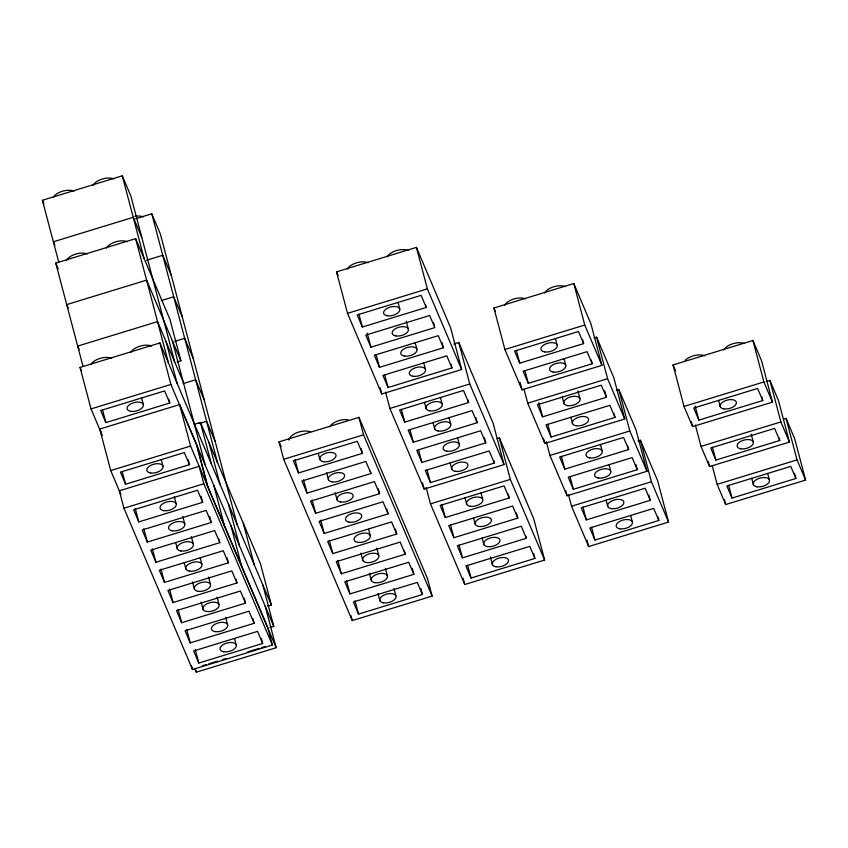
<?xml version="1.0" encoding="UTF-8"?>
<svg xmlns="http://www.w3.org/2000/svg" width="848" height="848" viewBox="0 0 848 848"><rect width="100%" height="100%" fill="white"/><g stroke="black" fill="none" stroke-linecap="round" stroke-linejoin="round"><path stroke-width="1.27" d="M58.682 261.894L42.4 200.287L122.271 175.812L130.846 195.973L174.688 361.937M135.563 218.773L151.781 213.802L160.357 233.963L237.09 524.403M82.987 366.209L55.756 263.113L135.627 238.638L169.918 319.283L180.878 360.771L177.137 361.926M146.524 260.262L162.742 255.29L171.317 275.452M161.226 300.605L173.702 296.789L182.278 316.951M336.539 271.858L416.41 247.383L450.701 328.028L461.662 369.516L381.791 393.991L347.5 313.347L336.539 271.858L338.076 275.462M102.29 435.395L91.033 408.916L80.062 367.428L159.933 342.952L271.381 605.048L267.639 606.203M174.688 341.341L184.673 338.278L193.238 358.439M347.5 313.347L427.371 288.871L461.662 369.516M91.033 408.916L170.904 384.441L273.777 626.386L270.024 627.531M426.247 307.442L421.106 295.348L357.209 314.926L362.35 327.031L426.247 307.442L425.569 304.888M183.157 383.593L195.634 379.766L204.209 399.927M169.77 403.012L164.629 390.917L100.732 410.496L105.873 422.601L169.77 403.012L168.752 399.175M493.928 308.004L573.799 283.529L590.939 323.851L601.91 365.35L522.039 389.826L504.889 349.503L493.928 308.004L495.444 311.566M120.872 494.437L110.717 470.555L99.757 429.056L179.628 404.581L196.768 444.903L207.739 486.402M370.926 347.192L434.823 327.614L429.671 315.509L365.774 335.087L370.926 347.192L367.195 333.105M453.807 344.002L458.8 342.475L493.091 423.12L504.051 464.609L424.18 489.084L389.889 408.439L385.564 392.094M443.387 347.775L438.246 335.67L374.35 355.259L379.491 367.354L443.387 347.775L442.041 342.645M194.171 424.339L200.414 422.431L260.421 563.56L271.381 605.048M199.11 423.555L206.594 421.255L215.169 441.426M504.889 349.503L584.76 325.028L601.91 365.35M110.717 470.555L190.588 446.08L267.777 627.615L272.388 645.042L192.517 669.517L123.935 508.228L119.324 490.801L199.195 466.326L203.806 483.752L272.388 645.042M451.963 367.937L446.822 355.831L382.925 375.42L388.066 387.515L451.963 367.937L450.945 364.089M594.119 337.97L596.621 337.207L613.761 377.53L624.722 419.018L544.861 443.493L527.71 403.171L524.053 389.338M583.636 343.599L578.484 331.504L514.588 351.083L519.739 363.177L583.636 343.599L582.618 339.762M189.464 464.651L184.313 452.556L120.416 472.135L125.568 484.229L189.464 464.651L188.108 459.531M279.066 441.85L358.937 417.375L427.519 578.665L432.13 596.091L352.259 620.566L283.677 459.277L279.066 441.85L281.133 446.695M389.889 408.439L469.76 383.964L504.051 464.609M592.201 363.76L587.06 351.666L523.163 371.244L528.304 383.338L592.201 363.76L591.194 359.923M123.935 508.228L203.806 483.752M283.677 459.277L363.538 434.801L432.13 596.091M468.626 402.546L463.485 390.44L399.588 410.029L404.729 422.124L468.626 402.546L467.948 399.98M202.672 502.323L197.531 490.229L133.634 509.807L138.775 521.902L202.672 502.323L201.071 496.271M362.414 453.373L357.273 441.278L293.376 460.856L298.517 472.951L362.414 453.373L361.131 448.539M527.71 403.171L607.581 378.696L624.722 419.018M477.201 422.707L472.06 410.612L408.164 430.19L413.305 442.285L477.201 422.707L475.845 417.587M673.058 364.947L752.929 340.472L761.504 360.644L772.464 402.132L692.593 426.608L684.018 406.446L673.058 364.947L675.58 370.883M616.348 390.25L618.849 389.486L635.989 429.809L646.96 471.297L567.089 495.773L549.939 455.45L546.282 441.617M606.447 397.267L601.306 385.172L537.409 404.75L542.561 416.856L606.447 397.267L604.762 390.864M211.247 522.485L206.106 510.39L142.21 529.968L147.351 542.063L211.247 522.485L209.647 516.432M370.989 473.534L365.848 461.439L301.952 481.017L307.093 493.123L370.989 473.534L370.343 471.117M496.875 438.66L499.366 437.897L533.657 518.552L544.628 560.04L464.757 584.516L430.466 503.871L426.141 487.526M485.777 442.868L480.625 430.773L416.739 450.352L421.88 462.446L485.777 442.868L484.42 437.748M615.023 417.439L609.882 405.333L545.985 424.912L551.126 437.017L615.023 417.439L614.005 413.591M219.823 542.646L214.671 530.551L150.774 550.129L155.926 562.235L219.823 542.646L218.858 539.021M379.565 493.695L374.413 481.6L310.516 501.179L315.668 513.284L379.565 493.695L378.282 488.861M494.352 463.029L489.201 450.935L425.304 470.513L430.455 482.607L494.352 463.029L493.674 460.464M684.018 406.446L763.889 381.971L772.464 402.132M766.168 381.579L769.91 380.423L778.485 400.585L789.446 442.084L709.575 466.559L701.01 446.398L695.36 425.018M549.939 455.45L629.81 430.975L646.96 471.297M228.388 562.807L223.247 550.712L159.35 570.291L164.491 582.396L228.388 562.807L227.116 557.973M388.13 513.856L382.989 501.762L319.092 521.34L324.233 533.445L388.13 513.856L386.858 509.023M762.765 400.542L757.614 388.448L693.717 408.026L698.869 420.12L762.765 400.542L761.748 396.705M430.466 503.871L510.337 479.396L544.628 560.04M637.94 441.013L640.431 440.25L657.582 480.572L668.542 522.061L588.671 546.536L571.531 506.214L568.542 494.903M628.686 449.546L623.534 437.451L559.638 457.03L564.789 469.135L628.686 449.546L627.668 445.709M509.203 497.967L504.062 485.872L440.165 505.45L445.306 517.545L509.203 497.967L508.185 494.13M236.963 582.968L231.822 570.874L167.925 590.452L173.066 602.557L236.963 582.968L236.009 579.343M396.705 534.017L391.564 521.923L327.667 541.501L332.808 553.606L396.705 534.017L395.422 529.184M783.573 419.177L786.064 418.414L794.64 438.575L805.6 480.063L725.729 504.539L717.154 484.378L712.172 465.52M701.01 446.398L780.881 421.922L789.446 442.084M637.251 469.718L632.11 457.613L568.213 477.191L573.354 489.296L637.251 469.718L635.905 464.587M517.778 518.128L512.637 506.033L448.74 525.612L453.881 537.706L517.778 518.128L516.421 513.008M245.538 603.14L240.397 591.035L176.501 610.613L181.642 622.718L245.538 603.14L244.256 598.296M405.28 554.189L400.139 542.084L336.243 561.673L341.384 573.767L405.28 554.189L404.316 550.553M779.747 440.494L774.606 428.399L710.709 447.977L715.85 460.072L779.747 440.494L779.068 437.939M571.531 506.214L651.402 481.738L668.542 522.061M526.354 538.289L521.202 526.195L457.305 545.773L462.457 557.867L526.354 538.289L525.675 535.735M650.268 500.32L645.127 488.225L581.23 507.804L586.371 519.898L650.268 500.32L648.911 495.2M254.114 623.301L248.962 611.196L185.065 630.785L190.217 642.879L254.114 623.301L252.831 618.457M413.856 574.35L408.704 562.245L344.807 581.834L349.959 593.929L413.856 574.35L412.255 568.298M717.154 484.378L797.025 459.902L805.6 480.063M534.918 558.45L529.777 546.356L465.881 565.934L471.022 578.029L534.918 558.45L533.572 553.331M658.843 520.481L653.702 508.387L589.805 527.965L594.946 540.059L658.843 520.481L657.825 516.633M795.901 478.484L790.76 466.379L726.863 485.968L732.004 498.062L795.901 478.484L794.544 473.354M262.679 643.462L257.538 631.357L193.641 650.946L198.782 663.041L262.679 643.462L261.407 638.618M422.421 594.512L417.28 582.406L353.383 601.995L358.524 614.09L422.421 594.512L420.82 588.459M202.566 665.701L206.329 664.556M208.831 663.783L217.597 661.101M222.611 659.564L226.374 658.408M247.669 651.889L258.947 648.434M261.449 647.66L265.212 646.505M194.754 668.574L196.291 672.188L276.162 647.713L265.201 606.214M141.807 237.472L133.231 217.311L53.36 241.786L54.876 245.337M180.878 360.771L146.587 280.126L66.716 304.602L68.232 308.163M183.263 382.109L157.548 321.615L77.677 346.09L79.193 349.652M276.162 647.713L207.58 486.413L196.619 444.924M42.4 200.287L43.916 203.849M55.756 263.113L58.279 269.039M80.062 367.428L81.599 371.032M99.757 429.056L101.272 432.618M786.064 418.414L797.025 459.902M769.91 380.423L780.881 421.922M752.929 340.472L763.889 381.971M767.673 473.375L769.369 479.777M751.18 434.102L753.215 441.787M751.699 478.272L753.395 484.674M718.563 400.33L720.249 406.733M728.623 485.257L732.004 498.062M712.468 447.267L715.85 460.072M724.404 499.514L725.729 504.539M695.137 406.044L698.869 420.12M708.25 461.524L709.246 465.298M691.258 421.573L692.254 425.346M640.431 440.25L651.402 481.738M618.849 389.486L629.81 430.975M596.621 337.207L607.581 378.696M573.799 283.529L584.76 325.028M630.615 515.372L632.311 521.774M609.034 464.609L610.719 471.011M600.458 444.447L602.144 450.85M577.891 390.886L579.915 398.571M606.066 500.108L607.762 506.51M563.984 358.651L565.669 365.053M555.408 338.49L557.094 344.892M570.831 417.216L572.517 423.618M562.256 397.055L563.941 403.457M591.565 527.255L594.946 540.059M582.989 507.093L586.371 519.898M587.007 540.25L588.671 546.536M569.973 476.491L573.354 489.296M561.397 456.33L564.789 469.135M565.754 490.748L567.089 495.773M547.744 424.212L551.126 437.017M538.83 402.768L542.561 416.856M543.526 438.469L544.861 443.493M524.923 370.534L528.304 383.338M516.347 350.372L519.739 363.177M520.047 382.278L522.039 389.826M499.366 437.897L510.337 479.396M458.8 342.475L469.76 383.964M416.41 247.383L427.371 288.871M480.975 492.858L482.671 499.26M433.466 322.484L434.483 326.332M490.388 556.956L492.412 564.641M457.549 437.759L459.245 444.161M482.152 538.077L483.837 544.48M448.974 417.598L450.67 424M473.576 517.916L475.272 524.318M440.409 397.436L442.094 403.839M465.001 497.755L466.697 504.157M423.735 362.827L425.431 369.23M450.15 462.817L451.836 469.22M415.17 342.666L416.856 349.069M406.256 321.222L408.28 328.907M432.999 422.495L434.695 428.897M398.019 302.333L399.715 308.746M424.435 402.334L426.12 408.736M467.64 565.224L471.022 578.029M459.065 545.063L462.457 557.867M450.5 524.901L453.881 537.706M463.093 578.23L464.757 584.516M441.925 504.74L445.306 517.545M427.063 469.803L430.455 482.607M418.499 449.641L421.88 462.446M409.923 429.48L413.305 442.285M422.516 482.798L424.18 489.084M401.348 409.319L404.729 422.124M384.685 374.71L388.066 387.515M376.109 354.549L379.491 367.354M380.137 387.706L381.791 393.991M358.969 314.226L362.35 327.031M358.937 417.375L363.538 434.801M393.97 588.544L395.889 595.805M385.395 568.383L387.313 575.644M376.83 548.221L378.749 555.482M368.573 529.269L370.173 535.321M377.996 593.441L379.915 600.702M369.421 573.269L371.339 580.53M360.856 553.108L362.774 560.369M335.13 492.624L337.048 499.885M326.565 472.463L328.483 479.724M318.307 453.51L319.908 459.563M355.015 600.776L358.524 614.09M346.44 580.615L349.959 593.929M337.864 560.454L341.384 573.767M350.945 615.584L352.259 620.566M329.289 540.293L332.808 553.606M320.724 520.131L324.233 533.445M312.149 499.97L315.668 513.284M303.573 479.809L307.093 493.123M294.998 459.648L298.517 472.951M262.806 584.887L273.777 626.386M243.281 523.237L254.241 564.726M151.781 213.802L217.554 462.754M228.515 504.242L239.486 545.73M208.99 442.592L219.95 484.081M230.91 525.569L241.871 567.068M200.414 422.431L211.375 463.92M213.76 485.247L224.731 526.735M172.303 340.61L205.195 465.086M122.271 175.812L144.192 258.799M166.123 341.776L177.084 383.275M179.628 404.581L190.588 446.08M135.627 238.638L168.508 363.114M159.933 342.952L170.904 384.441M234.557 638.703L236.147 644.756M225.663 617.333L227.582 624.594M217.088 597.172L219.007 604.433M208.513 577.011L210.431 584.272M200.255 558.058L201.856 564.1M191.372 536.678L193.291 543.939M182.797 516.517L184.716 523.778M174.222 496.356L176.14 503.617M201.114 602.059L203.032 609.32M161.237 459.542L162.922 465.944M192.538 581.898L194.457 589.159M141.542 397.903L143.238 404.305M184.281 562.945L185.882 568.997M175.716 542.784L177.317 548.836M195.273 649.727L198.782 663.041M186.698 629.566L190.217 642.879M195.294 668.415L196.291 672.188M178.122 609.405L181.642 622.718M191.531 665.786L192.517 669.517M169.547 589.243L173.066 602.557M160.982 569.082L164.491 582.396M152.407 548.921L155.926 562.235M143.831 528.76L147.351 542.063M135.256 508.599L138.775 521.902M122.176 471.424L125.568 484.229M102.491 409.785L105.873 422.601M723.757 349.917A12.561 6.519 -14.8 0 1 744.512 343.557M685.195 360.315A12.561 6.519 -14.8 0 1 704.571 355.8M134.896 216.293A12.561 6.519 -14.8 0 1 143.365 216.887M93.1 185.256A12.561 6.519 -14.8 0 1 113.855 178.896M53.17 197.489A12.561 6.519 -14.8 0 1 73.914 191.129M66.515 260.315A12.561 6.519 -14.8 0 1 87.27 253.955M106.456 248.072A12.561 6.519 -14.8 0 1 127.2 241.712M504.698 305.206A12.561 6.519 -14.8 0 1 525.442 298.846M544.628 292.973A12.561 6.519 -14.8 0 1 565.383 286.613M90.831 364.629A12.561 6.519 -14.8 0 1 111.586 358.269M130.772 352.386A12.561 6.519 -14.8 0 1 151.516 346.026M289.051 440.08A12.561 6.519 -14.8 0 1 297.171 432.586A12.561 6.519 -14.8 0 1 310.379 431.897M329.766 426.809A12.561 6.519 -14.8 0 1 348.083 419.781M347.309 269.06A12.561 6.519 -14.8 0 1 368.053 262.7M387.239 256.817A12.561 6.519 -14.8 0 1 407.994 250.457M756.946 486.805A8.374 4.346 -14.8 0 0 769.539 480.901A8.374 4.346 -14.8 0 0 757.656 478.961A8.374 4.346 -14.8 0 0 756.946 486.805M723.8 408.874A8.374 4.346 -14.8 0 0 736.403 402.97A8.374 4.346 -14.8 0 0 724.521 401.03A8.374 4.346 -14.8 0 0 723.8 408.874M576.068 425.76A8.374 4.346 -14.8 0 0 588.66 419.855A8.374 4.346 -14.8 0 0 576.778 417.916A8.374 4.346 -14.8 0 0 576.068 425.76M567.492 405.598A8.374 4.346 -14.8 0 0 580.096 399.694A8.374 4.346 -14.8 0 0 568.213 397.754A8.374 4.346 -14.8 0 0 567.492 405.598M438.246 431.028A8.374 4.346 -14.8 0 0 450.839 425.124A8.374 4.346 -14.8 0 0 438.957 423.184A8.374 4.346 -14.8 0 0 438.246 431.028M446.822 451.189A8.374 4.346 -14.8 0 0 459.415 445.285A8.374 4.346 -14.8 0 0 447.532 443.345A8.374 4.346 -14.8 0 0 446.822 451.189M429.671 410.867A8.374 4.346 -14.8 0 0 442.264 404.962A8.374 4.346 -14.8 0 0 430.381 403.023A8.374 4.346 -14.8 0 0 429.671 410.867M455.387 471.35A8.374 4.346 -14.8 0 0 467.99 465.446A8.374 4.346 -14.8 0 0 456.107 463.506A8.374 4.346 -14.8 0 0 455.387 471.35M740.792 448.815A8.374 4.346 -14.8 0 0 753.384 442.921A8.374 4.346 -14.8 0 0 741.502 440.981A8.374 4.346 -14.8 0 0 740.792 448.815M553.246 372.081A8.374 4.346 -14.8 0 0 565.839 366.188A8.374 4.346 -14.8 0 0 553.956 364.248A8.374 4.346 -14.8 0 0 553.246 372.081M544.681 351.92A8.374 4.346 -14.8 0 0 557.274 346.026A8.374 4.346 -14.8 0 0 545.391 344.076A8.374 4.346 -14.8 0 0 544.681 351.92M619.888 528.802A8.374 4.346 -14.8 0 0 632.481 522.898A8.374 4.346 -14.8 0 0 620.598 520.958A8.374 4.346 -14.8 0 0 619.888 528.802M611.313 508.641A8.374 4.346 -14.8 0 0 623.905 502.737A8.374 4.346 -14.8 0 0 612.023 500.797A8.374 4.346 -14.8 0 0 611.313 508.641M130.815 411.344A8.374 4.346 -14.8 0 0 143.407 405.439A8.374 4.346 -14.8 0 0 131.525 403.5A8.374 4.346 -14.8 0 0 130.815 411.344M495.963 566.782A8.374 4.346 -14.8 0 0 508.556 560.878A8.374 4.346 -14.8 0 0 496.674 558.938A8.374 4.346 -14.8 0 0 495.963 566.782M487.399 546.61A8.374 4.346 -14.8 0 0 499.991 540.717A8.374 4.346 -14.8 0 0 488.109 538.777A8.374 4.346 -14.8 0 0 487.399 546.61M478.823 526.449A8.374 4.346 -14.8 0 0 491.416 520.555A8.374 4.346 -14.8 0 0 479.533 518.605A8.374 4.346 -14.8 0 0 478.823 526.449M470.248 506.288A8.374 4.346 -14.8 0 0 482.841 500.394A8.374 4.346 -14.8 0 0 470.958 498.444A8.374 4.346 -14.8 0 0 470.248 506.288M150.509 472.972A8.374 4.346 -14.8 0 0 163.102 467.078A8.374 4.346 -14.8 0 0 151.22 465.128A8.374 4.346 -14.8 0 0 150.509 472.972M598.296 478.039A8.374 4.346 -14.8 0 0 610.889 472.135A8.374 4.346 -14.8 0 0 599.006 470.195A8.374 4.346 -14.8 0 0 598.296 478.039M589.731 457.878A8.374 4.346 -14.8 0 0 602.324 451.973A8.374 4.346 -14.8 0 0 590.441 450.034A8.374 4.346 -14.8 0 0 589.731 457.878M374.901 582.671A8.374 4.346 -14.8 0 0 387.494 576.767A8.374 4.346 -14.8 0 0 375.611 574.827A8.374 4.346 -14.8 0 0 374.901 582.671M332.034 481.865A8.374 4.346 -14.8 0 0 344.627 475.961A8.374 4.346 -14.8 0 0 332.745 474.021A8.374 4.346 -14.8 0 0 332.034 481.865M349.175 522.188A8.374 4.346 -14.8 0 0 361.767 516.284A8.374 4.346 -14.8 0 0 349.885 514.344A8.374 4.346 -14.8 0 0 349.175 522.188M340.599 502.027A8.374 4.346 -14.8 0 0 353.203 496.122A8.374 4.346 -14.8 0 0 341.32 494.183A8.374 4.346 -14.8 0 0 340.599 502.027M323.459 461.704A8.374 4.346 -14.8 0 0 336.052 455.8A8.374 4.346 -14.8 0 0 324.169 453.86A8.374 4.346 -14.8 0 0 323.459 461.704M357.75 542.349A8.374 4.346 -14.8 0 0 370.343 536.445A8.374 4.346 -14.8 0 0 358.46 534.505A8.374 4.346 -14.8 0 0 357.75 542.349M366.325 562.51A8.374 4.346 -14.8 0 0 378.918 556.606A8.374 4.346 -14.8 0 0 367.036 554.666A8.374 4.346 -14.8 0 0 366.325 562.51M383.466 602.833A8.374 4.346 -14.8 0 0 396.058 596.928A8.374 4.346 -14.8 0 0 384.176 594.989A8.374 4.346 -14.8 0 0 383.466 602.833M404.432 356.096A8.374 4.346 -14.8 0 0 417.025 350.192A8.374 4.346 -14.8 0 0 405.143 348.252A8.374 4.346 -14.8 0 0 404.432 356.096M395.868 335.935A8.374 4.346 -14.8 0 0 408.46 330.031A8.374 4.346 -14.8 0 0 396.578 328.091A8.374 4.346 -14.8 0 0 395.868 335.935M387.292 315.774A8.374 4.346 -14.8 0 0 399.885 309.87A8.374 4.346 -14.8 0 0 388.002 307.93A8.374 4.346 -14.8 0 0 387.292 315.774M413.008 376.258A8.374 4.346 -14.8 0 0 425.601 370.353A8.374 4.346 -14.8 0 0 413.718 368.414A8.374 4.346 -14.8 0 0 413.008 376.258M215.159 631.622A8.374 4.346 -14.8 0 0 227.752 625.718A8.374 4.346 -14.8 0 0 215.869 623.778A8.374 4.346 -14.8 0 0 215.159 631.622M198.008 591.3A8.374 4.346 -14.8 0 0 210.601 585.396A8.374 4.346 -14.8 0 0 198.718 583.456A8.374 4.346 -14.8 0 0 198.008 591.3M172.292 530.816A8.374 4.346 -14.8 0 0 184.885 524.912A8.374 4.346 -14.8 0 0 173.003 522.972A8.374 4.346 -14.8 0 0 172.292 530.816M163.717 510.644A8.374 4.346 -14.8 0 0 176.31 504.751A8.374 4.346 -14.8 0 0 164.427 502.811A8.374 4.346 -14.8 0 0 163.717 510.644M180.868 550.977A8.374 4.346 -14.8 0 0 193.461 545.073A8.374 4.346 -14.8 0 0 181.578 543.133A8.374 4.346 -14.8 0 0 180.868 550.977M223.724 651.783A8.374 4.346 -14.8 0 0 236.327 645.879A8.374 4.346 -14.8 0 0 224.444 643.939A8.374 4.346 -14.8 0 0 223.724 651.783M206.583 611.461A8.374 4.346 -14.8 0 0 219.176 605.557A8.374 4.346 -14.8 0 0 207.294 603.617A8.374 4.346 -14.8 0 0 206.583 611.461M189.433 571.139A8.374 4.346 -14.8 0 0 202.025 565.234A8.374 4.346 -14.8 0 0 190.153 563.295A8.374 4.346 -14.8 0 0 189.433 571.139"/></g></svg>
